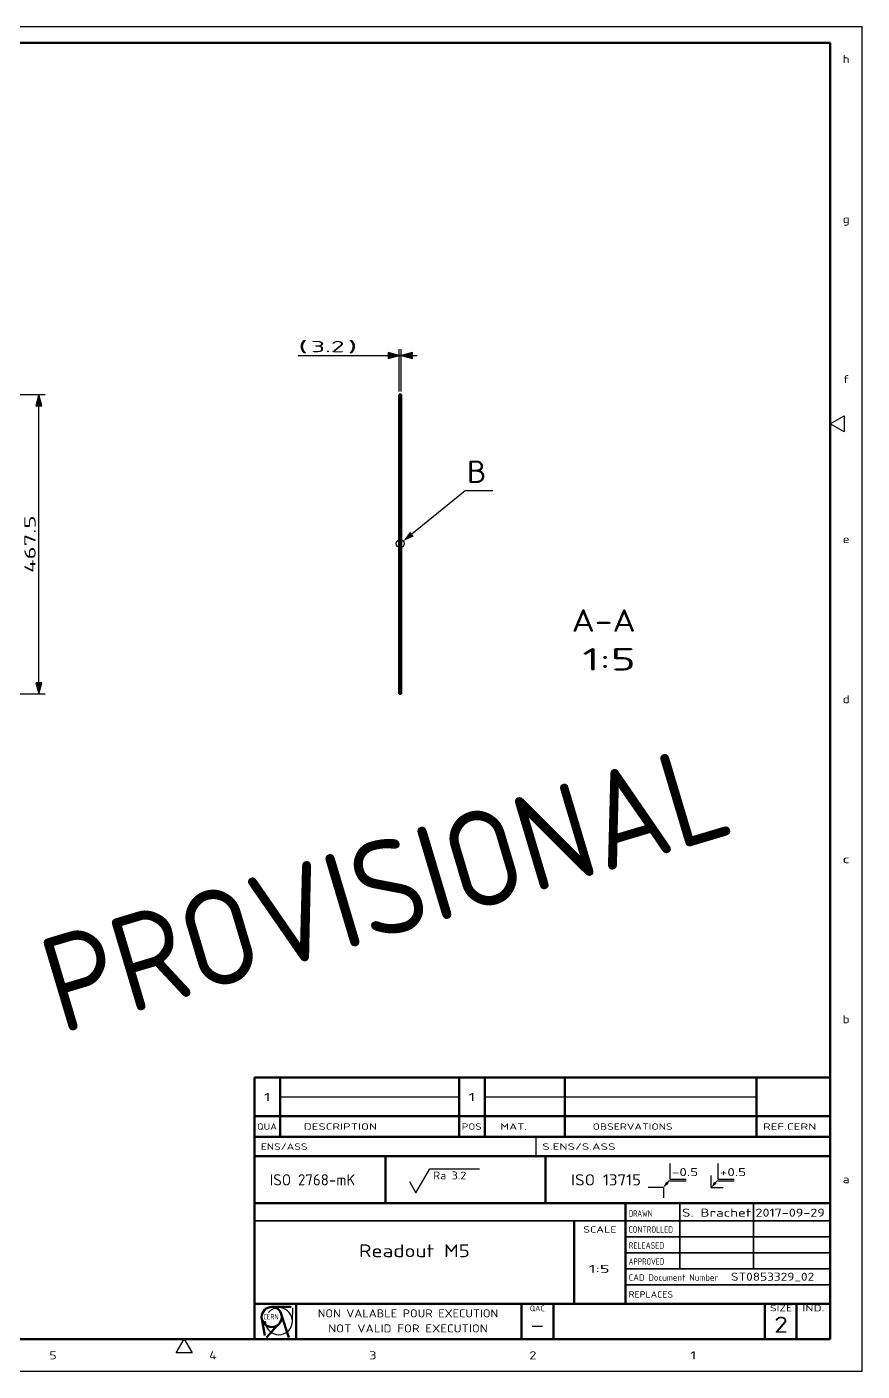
# Model space of a CAD drawing. Extents: x 0 to 594, y -79 to 420.
# Drawn here: x 332.8 to 594, y 0 to 420 of the extents above; entities that cross this region are included whole.
import ezdxf
from ezdxf.enums import TextEntityAlignment as Align

# ---------------------------------------------------------------- set-up
doc = ezdxf.new("R2010")
doc.units = 0
doc.linetypes.add('DASHDOT', pattern=[18.5, 12, -3, 0.5, -3])
doc.layers.get('0').update_dxf_attribs({"lineweight": 13})
doc.styles.get("Standard").update_dxf_attribs({"font": 'isocp.shx'})
doc.dimstyles.get("Standard").update_dxf_attribs({"dimtxt": 2.5, "dimasz": 2.5, "dimexe": 1.25, "dimexo": 0.625, "dimtad": 1, "dimtxsty": 'STANDARD', "dimcen": 2.5, "dimadec": 0, "dimazin": 0, "dimtfac": 1, "dimtmove": 0, "dimatfit": 0, "dimfxl": 1, "dimarcsym": 0})

# ---------------------------------------------------------------- blocks, each defined once
blk = doc.blocks.new('*D77')
at = {"color": 7, "lineweight": 25, "transparency": 16777216}
for p, q in [((305.342359, 305.120994), (338.568299, 305.120994)), ((336.568299, 215.098337), (336.568299, 301.64365)), ((289.176167, 211.620994), (338.568299, 211.620994))]:
    blk.add_line(p, q, dxfattribs=at)
for points in [[(337.50005, 301.64365), (336.568299, 305.120994), (335.636549, 301.64365)], [(335.636549, 215.098337), (336.568299, 211.620994), (337.50005, 215.098337)]]:
    blk.add_lwpolyline(points, close=True, dxfattribs=at)
for points in [[(337.50005, 301.64365), (336.568299, 305.120994), (337.50005, 301.64365), (335.636549, 301.64365)], [(335.636549, 215.098337), (336.568299, 211.620994), (335.636549, 215.098337), (337.50005, 215.098337)]]:
    blk.add_solid(points, dxfattribs=at)
at = {"color": 7, "lineweight": 25, "transparency": 16777216, "width": 1.661753}
blk.add_text('467.5', height=3.5, rotation=90, dxfattribs=at).set_placement((335.568299, 249.38093), (335.568299, 267.361057), align=Align.FIT)
blk = doc.blocks.new('*D89')
at = {"color": 7, "lineweight": 25, "transparency": 16777216}
for p, q in [((449.261329, 306.120994), (449.261329, 319.352366)), ((449.901329, 306.120994), (449.901329, 319.352366)), ((417.642592, 317.352366), (445.783997, 317.352366)), ((449.261329, 317.352366), (449.901329, 317.352366)), ((453.378662, 317.352366), (454.901329, 317.352366))]:
    blk.add_line(p, q, dxfattribs=at)
for points in [[(445.783997, 316.420627), (449.261329, 317.352366), (445.783997, 318.284104)], [(453.378662, 318.284104), (449.901329, 317.352366), (453.378662, 316.420627)]]:
    blk.add_lwpolyline(points, close=True, dxfattribs=at)
for points in [[(445.783997, 316.420627), (449.261329, 317.352366), (445.783997, 316.420627), (445.783997, 318.284104)], [(453.378662, 318.284104), (449.901329, 317.352366), (453.378662, 318.284104), (453.378662, 316.420627)]]:
    blk.add_solid(points, dxfattribs=at)
for s, width, p, p2 in [('(', 3.469741, (417.642592, 318.352366), (420.678615, 318.352366)), ('3.2', 1.864717, (421.678615, 318.352366), (432.186683, 318.352366)), (')', 3.475213, (433.186683, 318.352366), (436.222706, 318.352366))]:
    blk.add_text(s, height=3.5, dxfattribs=dict(at, width=width)).set_placement(p, p2, align=Align.FIT)
blk = doc.blocks.new('BLOCK396')
at = {"color": 7, "lineweight": 25, "width": 1.014931}
blk.add_text('m:K:NOENV', height=0.01, dxfattribs=at).set_placement((408.799988, 59.844761), (408.862457, 59.844761), align=Align.FIT)
blk = doc.blocks.new('BLOCK397')
at = {"color": 7, "lineweight": 25, "width": 1.037856}
blk.add_text('ISO 2768-mK', height=3.5, dxfattribs=at).set_placement((408.799988, 58.016785), (435.516998, 58.016785), align=Align.FIT)
blk = doc.blocks.new('BLOCK398')
at = {"color": 7, "lineweight": 25, "width": 1.013909}
blk.add_text('APA:3.2:NOSFCOPT', height=0.01, dxfattribs=at).set_placement((459.820007, 59.023399), (459.93103, 59.023399), align=Align.FIT)
blk = doc.blocks.new('BLOCK399')
at = {"color": 7, "lineweight": 25, "width": 1.186215}
blk.add_text('Ra 3.2', height=2.5, dxfattribs=at).set_placement((459.820007, 59.870144), (470.229218, 59.870144), align=Align.FIT)
blk = doc.blocks.new('BLOCK400')
at = {"color": 7, "lineweight": 25, "width": 1.346576}
blk.add_text('-0.5:+0.5:NOEDGEOPT::', height=0.01, dxfattribs=at).set_placement((549.5, 60.083401), (549.673035, 60.083401), align=Align.FIT)
blk = doc.blocks.new('BLOCK401')
at = {"color": 7, "lineweight": 25, "width": 1.438524}
blk.add_text('+0.5', height=2.5, dxfattribs=at).set_placement((549.5, 60.930145), (557.740662, 60.930145), align=Align.FIT)
blk = doc.blocks.new('BLOCK402')
at = {"color": 7, "lineweight": 25, "width": 1.438524}
blk.add_text('-0.5', height=2.5, dxfattribs=at).set_placement((534.5, 60.930145), (542.740662, 60.930145), align=Align.FIT)
blk = doc.blocks.new('BLOCK403')
at = {"color": 7, "lineweight": 25, "width": 1.180313}
blk.add_text('ISO 13715', height=3.5, dxfattribs=at).set_placement((503, 58.016785), (524.859375, 58.016785), align=Align.FIT)
blk = doc.blocks.new('BLOCK404')
at = {"color": 7, "lineweight": 25, "width": 2.313151}
blk.add_text(' 1', height=2.5, dxfattribs=at).set_placement((537.831421, 3.690562), (542.168579, 3.690562), align=Align.FIT)
blk = doc.blocks.new('BLOCK405')
at = {"color": 7, "lineweight": 25, "width": 1.717598}
blk.add_text(' 2', height=2.5, dxfattribs=at).set_placement((487.831421, 3.690562), (492.16861, 3.690562), align=Align.FIT)
blk = doc.blocks.new('BLOCK406')
at = {"color": 7, "lineweight": 25, "width": 1.749887}
blk.add_text(' 3', height=2.5, dxfattribs=at).set_placement((437.831421, 3.690562), (442.16861, 3.690562), align=Align.FIT)
blk = doc.blocks.new('BLOCK407')
at = {"color": 7, "lineweight": 25, "width": 1.652262}
blk.add_text(' 4', height=2.5, dxfattribs=at).set_placement((387.831421, 3.690562), (392.16861, 3.690562), align=Align.FIT)
blk = doc.blocks.new('BLOCK408')
at = {"color": 7, "lineweight": 25, "width": 1.749887}
blk.add_text(' 5', height=2.5, dxfattribs=at).set_placement((337.831421, 3.690562), (342.16861, 3.690562), align=Align.FIT)
blk = doc.blocks.new('BLOCK415')
at = {"color": 7, "lineweight": 25, "width": 1.479644}
blk.add_text('a', height=2.5, dxfattribs=at).set_placement((587.91571, 58.690563), (590.08429, 58.690563), align=Align.FIT)
blk = doc.blocks.new('BLOCK416')
at = {"color": 7, "lineweight": 25, "width": 1.479644}
blk.add_text('b', height=2.5, dxfattribs=at).set_placement((587.91571, 108.690559), (590.08429, 108.690559), align=Align.FIT)
blk = doc.blocks.new('BLOCK417')
at = {"color": 7, "lineweight": 25, "width": 1.927627}
blk.add_text('c', height=2.5, dxfattribs=at).set_placement((587.91571, 158.690567), (590.08429, 158.690567), align=Align.FIT)
blk = doc.blocks.new('BLOCK418')
at = {"color": 7, "lineweight": 25, "width": 1.577149}
blk.add_text('d', height=2.5, dxfattribs=at).set_placement((587.91571, 208.690567), (590.08429, 208.690567), align=Align.FIT)
blk = doc.blocks.new('BLOCK419')
at = {"color": 7, "lineweight": 25, "width": 1.577149}
blk.add_text('e', height=2.5, dxfattribs=at).set_placement((587.91571, 258.690552), (590.08429, 258.690552), align=Align.FIT)
blk = doc.blocks.new('BLOCK420')
at = {"color": 7, "lineweight": 25, "width": 1.927627}
blk.add_text('f', height=2.5, dxfattribs=at).set_placement((587.91571, 308.690552), (590.08429, 308.690552), align=Align.FIT)
blk = doc.blocks.new('BLOCK421')
at = {"color": 7, "lineweight": 25, "width": 1.479644}
blk.add_text('g', height=2.5, dxfattribs=at).set_placement((587.91571, 358.690552), (590.08429, 358.690552), align=Align.FIT)
blk = doc.blocks.new('BLOCK422')
at = {"color": 7, "lineweight": 25, "width": 1.479644}
blk.add_text('h', height=2.5, dxfattribs=at).set_placement((587.91571, 408.690552), (590.08429, 408.690552), align=Align.FIT)
blk = doc.blocks.new('BLOCK423')
at = {"color": 7, "lineweight": 25, "width": 1.556522}
blk.add_text('REF.CERN', height=2, dxfattribs=at).set_placement((563, 75.402443), (579.654785, 75.402443), align=Align.FIT)
blk = doc.blocks.new('BLOCK424')
at = {"color": 7, "lineweight": 25, "width": 1.374215}
blk.add_text('OBSERVATIONS', height=2, dxfattribs=at).set_placement((509.750153, 75.402443), (534.7323, 75.402443), align=Align.FIT)
blk = doc.blocks.new('BLOCK425')
at = {"color": 7, "lineweight": 25, "width": 1.514066}
blk.add_text('MAT.', height=2, dxfattribs=at).set_placement((480.856293, 75.402443), (489.183655, 75.402443), align=Align.FIT)
blk = doc.blocks.new('BLOCK426')
at = {"color": 7, "lineweight": 25, "width": 1.36389}
blk.add_text('POS', height=2, dxfattribs=at).set_placement((468.799988, 75.402443), (475.045532, 75.402443), align=Align.FIT)
blk = doc.blocks.new('BLOCK427')
at = {"color": 7, "lineweight": 25, "width": 1.274601}
blk.add_text('QUA', height=2, dxfattribs=at).set_placement((404.799988, 75.402443), (411.045532, 75.402443), align=Align.FIT)
blk = doc.blocks.new('BLOCK428')
at = {"color": 7, "lineweight": 25, "width": 1.50866}
blk.add_text('S.ENS/S.ASS', height=2, dxfattribs=at).set_placement((494, 69.152443), (516.900269, 69.152443), align=Align.FIT)
blk = doc.blocks.new('BLOCK429')
at = {"color": 7, "lineweight": 25, "width": 1.536933}
blk.add_text('DESCRIPTION', height=2, dxfattribs=at).set_placement((419.429871, 75.402443), (442.33017, 75.402443), align=Align.FIT)
blk = doc.blocks.new('BLOCK430')
at = {"color": 7, "lineweight": 25, "width": 1.351945}
blk.add_text('ENS/ASS', height=2, dxfattribs=at).set_placement((406, 69.152443), (420.572906, 69.152443), align=Align.FIT)
blk = doc.blocks.new('BLOCK431')
at = {"color": 7, "lineweight": 25, "width": 1.421882}
blk.add_text('2', height=5, dxfattribs=at).set_placement((566.47644, 12), (570.813599, 12), align=Align.FIT)
blk = doc.blocks.new('BLOCK432')
at = {"color": 7, "lineweight": 25, "width": 1.167798}
blk.add_text('ST0853329_02', height=2.5, dxfattribs=at).set_placement((552.976929, 28.25), (579, 28.25), align=Align.FIT)
blk = doc.blocks.new('BLOCK433')
at = {"color": 7, "lineweight": 25, "width": 1.065328}
blk.add_text('CAD Document Number', height=2, dxfattribs=at).set_placement((521, 28.25), (549.018127, 28.25), align=Align.FIT)
blk = doc.blocks.new('BLOCK434')
at = {"color": 7, "lineweight": 25, "width": 1.289848}
blk.add_text('2017-09-29', height=2.5, dxfattribs=at).set_placement((560.657043, 48.25), (582.342896, 48.25), align=Align.FIT)
blk = doc.blocks.new('BLOCK435')
at = {"color": 7, "lineweight": 25, "width": 1.433775}
blk.add_text('S. Brachet', height=2.5, dxfattribs=at).set_placement((537.657043, 48.25), (559.342896, 48.25), align=Align.FIT)
blk = doc.blocks.new('BLOCK436')
at = {"color": 7, "lineweight": 25, "width": 1.870242}
blk.add_text('1:5', height=2.5, dxfattribs=at).set_placement((508.547119, 30.6723), (515.052856, 30.6723), align=Align.FIT)
blk = doc.blocks.new('BLOCK437')
at = {"color": 7, "lineweight": 25, "width": 1.57716}
blk.add_text('-', height=5, dxfattribs=at).set_placement((490.266418, 12), (494.603607, 12), align=Align.FIT)
blk = doc.blocks.new('BLOCK438')
at = {"color": 7, "lineweight": 25, "width": 1.277251}
blk.add_text('Readout M5', height=4, dxfattribs=at).set_placement((436.651306, 35.599998), (471.348694, 35.599998), align=Align.FIT)
blk = doc.blocks.new('BLOCK439')
at = {"color": 7, "lineweight": 25, "width": 0.924407}
blk.add_text('CONTROLLED', height=2, dxfattribs=at).set_placement((521, 43.25), (534.878967, 43.25), align=Align.FIT)
blk = doc.blocks.new('BLOCK440')
at = {"color": 7, "lineweight": 25, "width": 0.867432}
blk.add_text('DRAWN', height=2, dxfattribs=at).set_placement((521, 48.25), (528.373169, 48.25), align=Align.FIT)
blk = doc.blocks.new('BLOCK441')
at = {"color": 7, "lineweight": 25, "width": 0.924191}
blk.add_text('RELEASED', height=2, dxfattribs=at).set_placement((521, 38.25), (532.103149, 38.25), align=Align.FIT)
blk = doc.blocks.new('BLOCK442')
at = {"color": 7, "lineweight": 25, "width": 0.866492}
blk.add_text('APPROVED', height=2, dxfattribs=at).set_placement((521, 33.25), (532.103149, 33.25), align=Align.FIT)
blk = doc.blocks.new('BLOCK443')
at = {"color": 7, "lineweight": 25, "width": 1.158588}
blk.add_text('REPLACES', height=2, dxfattribs=at).set_placement((521, 22.95245), (534.878967, 22.95245), align=Align.FIT)
blk = doc.blocks.new('BLOCK444')
at = {"color": 7, "lineweight": 25, "width": 1.416215}
blk.add_text('SIZE', height=2, dxfattribs=at).set_placement((565.175293, 18.700001), (572.114746, 18.700001), align=Align.FIT)
blk = doc.blocks.new('BLOCK445')
at = {"color": 7, "lineweight": 25, "width": 1.69255}
blk.add_text('IND.', height=2, dxfattribs=at).set_placement((575.280273, 18.700001), (582.219727, 18.700001), align=Align.FIT)
blk = doc.blocks.new('BLOCK446')
at = {"color": 7, "lineweight": 25, "width": 1.258739}
blk.add_text('NOT VALID FOR EXECUTION', height=2.5, dxfattribs=at).set_placement((427.061249, 12.090562), (476.938782, 12.090562), align=Align.FIT)
blk = doc.blocks.new('BLOCK447')
at = {"color": 7, "lineweight": 25, "width": 1.202843}
blk.add_text('NON VALABLE POUR EXECUTION', height=2.5, dxfattribs=at).set_placement((423.80835, 16.790562), (480.19162, 16.790562), align=Align.FIT)
blk = doc.blocks.new('BLOCK448')
at = {"color": 7, "lineweight": 25, "width": 1.107362}
blk.add_text('QAC', height=1.8, dxfattribs=at).set_placement((490.092926, 18.700001), (494.777069, 18.700001), align=Align.FIT)
blk = doc.blocks.new('BLOCK449')
at = {"color": 7, "lineweight": 25, "width": 0.973961}
blk.add_text('CERN', height=1.7, dxfattribs=at).set_placement((406.799988, 16.15), (411.518829, 16.15), align=Align.FIT)
blk = doc.blocks.new('BLOCK450')
at = {"color": 7, "lineweight": 25, "width": 1.425919}
blk.add_text('SCALE', height=2, dxfattribs=at).set_placement((506.79538, 43.25), (517.20459, 43.25), align=Align.FIT)
blk = doc.blocks.new('BLOCK465')
at = {"color": 7, "lineweight": 25, "width": 2.478377}
blk.add_text('1', height=2.5, dxfattribs=at).set_placement((406.91571, 84.390556), (409.08429, 84.390556), align=Align.FIT)
blk = doc.blocks.new('BLOCK466')
at = {"color": 7, "lineweight": 25, "width": 2.478377}
blk.add_text('1', height=2.5, dxfattribs=at).set_placement((470.91571, 84.390556), (473.08429, 84.390556), align=Align.FIT)
blk = doc.blocks.new('BLOCK467')
at = {"color": 7, "lineweight": 25}
blk.add_line((548.099121, 58.85886), (548.52002, 59.349998), dxfattribs=at)
blk.add_solid([(547.706055, 59.195705), (546.84198, 57.391998), (548.492188, 58.522015)], dxfattribs=at)
blk = doc.blocks.new('BLOCK468')
at = {"color": 7, "lineweight": 25}
blk.add_line((533.099121, 58.85886), (533.52002, 59.349998), dxfattribs=at)
blk.add_solid([(532.706055, 59.195705), (531.84198, 57.391998), (533.492188, 58.522015)], dxfattribs=at)
blk = doc.blocks.new('BLOCK473')
at = {"color": 7, "lineweight": 25}
blk.add_lwpolyline([(19.920753, 1596.201416), (103.000008, 1664.000122), (146.262589, 1664.000122)], dxfattribs=at)
blk.add_circle((1.59975, 1581.25), 6.260731, dxfattribs=at)
blk.add_solid([(16.975227, 1599.810791), (6.450302, 1585.208496), (22.86628, 1592.591919)], dxfattribs=at)
at = {"color": 7, "lineweight": 25, "width": 1.334516}
blk.add_text('B', height=35.000003, dxfattribs=at).set_placement((106.000008, 1675.952515), (136.360245, 1675.952515), align=Align.FIT)
blk = doc.blocks.new('BLOCK474')
at = {"color": 7, "lineweight": 25}
for s, width, p, p2 in [('  A-A', 1.376881, (218.000015, 1443.433838), (369.801208, 1443.433838)), ('  1:5', 1.979161, (218.000015, 1382.915039), (369.801208, 1382.915039))]:
    blk.add_text(s, height=35.000003, dxfattribs=dict(at, width=width)).set_placement(p, p2, align=Align.FIT)
blk = doc.blocks.new('BLOCK475')
at = {"color": 7, "lineweight": 50}
for p, q in [((0, 1814), (0, 1582.85)), ((3.2, 1814), (0, 1814)), ((3.2, 1814), (3.2, 1585.35)), ((0, 1580.482919), (0, 1582.85)), ((0.7, 1582.85), (0, 1582.85)), ((0, 1579.65), (0, 1580.482919)), ((0, 1579.65), (0, 1346.5)), ((0.7, 1579.65), (0, 1579.65)), ((0.7, 1582.85), (3.2, 1585.35)), ((0.7, 1582.85), (0.7, 1580.482919)), ((0.7, 1580.482919), (0.7, 1579.65)), ((0.7, 1579.65), (3.2, 1577.15)), ((3.2, 1579.284355), (3.2, 1585.35)), ((3.2, 1577.15), (3.2, 1579.284355)), ((3.2, 1577.15), (3.2, 1346.5)), ((3.2, 1346.5), (0, 1346.5))]:
    blk.add_line(p, q, dxfattribs=at)
blk = doc.blocks.new('BLOCK476')
at = {"color": 7, "lineweight": 25}
for p, q in [((0, 1803.122314), (3.2, 1806.322266)), ((0, 1767.766968), (3.2, 1770.966919)), ((0, 1732.411621), (3.2, 1735.611572)), ((0, 1697.056274), (3.2, 1700.256226)), ((0, 1661.700928), (3.2, 1664.900879)), ((0, 1626.345581), (3.2, 1629.545654)), ((0, 1590.990234), (3.2, 1594.190308))]:
    blk.add_line(p, q, dxfattribs=at)
blk = doc.blocks.new('BLOCK477')
at = {"color": 7, "lineweight": 25}
for p, q in [((0, 1555.634888), (3.2, 1558.834961)), ((0, 1520.279541), (3.2, 1523.479614)), ((0, 1484.924194), (3.2, 1488.124268)), ((0, 1449.568848), (3.2, 1452.768921)), ((0, 1414.213623), (3.2, 1417.413574)), ((0, 1378.858276), (3.2, 1382.058228)), ((2.997116, 1346.5), (3.2, 1346.702881))]:
    blk.add_line(p, q, dxfattribs=at)

msp = doc.modelspace()

# ---------------------------------------------------------------- linework, layer by layer
at = {"color": 7, "lineweight": 25}
for p, q in [((594, 420), (0, 420)), ((594, 0), (594, 420)), ((584, 296), (588.33, 298.5)), ((588.33, 298.5), (588.33, 293.5)), ((588.33, 293.5), (584, 296)), ((412, 85.7), (468, 85.7)), ((476, 85.7), (561, 85.7)), ((492, 73.2), (492, 67.2)), ((454.49, 55.72), (458.82, 63.22)), ((458.82, 63.22), (474.32, 63.22)), ((534, 59.85), (534, 64.85)), ((549, 59.85), (549, 64.85)), ((452.44, 59.22), (454.49, 55.72)), ((539, 59.35), (533.52, 59.35)), ((539, 59.85), (534, 59.85)), ((546.842, 57.392), (546.842, 61.142)), ((554, 59.35), (548.52, 59.35)), ((554, 59.85), (549, 59.85)), ((531.842, 57.392), (527.092, 57.392)), ((531.842, 57.392), (531.842, 54.142)), ((546.842, 57.392), (550.592, 57.392)), ((415.87, 15.59), (416, 19.79)), ((379.5, 5.67), (382, 10)), ((382, 10), (384.5, 5.67)), ((384.5, 5.67), (379.5, 5.67)), ((0, 0), (594, 0))]:
    msp.add_line(p, q, dxfattribs=at)
at = {"color": 7, "lineweight": 70}
for p, q in [((584, 415), (25, 415)), ((584, 10), (584, 415)), ((497.5, 21), (563.6, 21)), ((497.5, 10), (497.5, 21)), ((563.6, 10), (563.6, 21)), ((25, 10), (584, 10)), ((497.5, 10), (563.6, 10))]:
    msp.add_line(p, q, dxfattribs=at)
at = {"color": 7, "linetype": 'DASHDOT', "lineweight": 25, "ltscale": 0.019203}
msp.add_line((449.197219, 258.570994), (449.965339, 258.570994), dxfattribs=at)
at = {"color": 7, "lineweight": 50}
for p, q in [((404, 91.7), (584, 91.7)), ((404, 79.7), (404, 91.7)), ((412, 79.7), (412, 91.7)), ((468, 79.7), (468, 91.7)), ((476, 79.7), (476, 91.7)), ((501, 79.7), (501, 91.7)), ((561, 79.7), (561, 91.7)), ((404, 79.7), (404, 67.2)), ((404, 79.7), (584, 79.7)), ((412, 79.7), (412, 73.2)), ((468, 79.7), (468, 73.2)), ((476, 79.7), (476, 73.2)), ((501, 73.2), (501, 79.7)), ((561, 73.2), (561, 79.7)), ((404, 73.2), (584, 73.2)), ((404, 67.2), (584, 67.2)), ((404, 52.5), (404, 67.2)), ((445, 52.5), (445, 67.2)), ((495, 52.5), (495, 67.2)), ((404, 52.5), (584, 52.5)), ((404, 10), (404, 52.5)), ((520, 21), (520, 52.5)), ((504, 21), (504, 47)), ((404, 21), (584, 21)), ((417, 21), (487.5, 21)), ((417, 10), (417, 21)), ((487.5, 10), (487.5, 21)), ((573.5, 10), (573.5, 21)), ((415.51, 20.05), (409.38, 20.05)), ((412.4, 17.8), (414.79, 10.5)), ((407.2, 11.13), (406.28, 16.36)), ((407.75, 10.5), (411.15, 14.3))]:
    msp.add_line(p, q, dxfattribs=at)
at = {"color": 7, "lineweight": 35}
for p, q in [((537, 32), (537, 52.5)), ((560, 32), (560, 52.5)), ((404, 47), (584, 47)), ((520, 42), (584, 42)), ((520, 37), (584, 37)), ((520, 32), (584, 32)), ((520, 27), (584, 27))]:
    msp.add_line(p, q, dxfattribs=at)
at = {"color": 7, "lineweight": 50}
msp.add_circle((409.39, 16.9), 3.15, dxfattribs=at)
at = {"color": 7, "lineweight": 25}
msp.add_arc((411.62, 15.59), 4.25, 179.908748, 500.192155, dxfattribs=at)

# ---------------------------------------------------------------- block references
at = {"lineweight": 0}
for name in ['BLOCK422', 'BLOCK421', 'BLOCK420', 'BLOCK419', 'BLOCK418', 'BLOCK417', 'BLOCK416', 'BLOCK465', 'BLOCK466', 'BLOCK427', 'BLOCK429', 'BLOCK426', 'BLOCK425', 'BLOCK424', 'BLOCK423', 'BLOCK430', 'BLOCK428', 'BLOCK402', 'BLOCK401', 'BLOCK396', 'BLOCK397', 'BLOCK398', 'BLOCK399', 'BLOCK403', 'BLOCK468', 'BLOCK467', 'BLOCK400', 'BLOCK415', 'BLOCK435', 'BLOCK434', 'BLOCK440', 'BLOCK450', 'BLOCK439', 'BLOCK438', 'BLOCK441', 'BLOCK442', 'BLOCK436', 'BLOCK433', 'BLOCK432', 'BLOCK443', 'BLOCK449', 'BLOCK447', 'BLOCK448', 'BLOCK444', 'BLOCK431', 'BLOCK445', 'BLOCK446', 'BLOCK437', 'BLOCK408', 'BLOCK407', 'BLOCK406', 'BLOCK405', 'BLOCK404']:
    msp.add_blockref(name, (0, 0), dxfattribs=at)
at = {"lineweight": 0, "xscale": 0.2, "yscale": 0.2, "zscale": 0.2}
for name in ['BLOCK475', 'BLOCK476', 'BLOCK473', 'BLOCK477', 'BLOCK474']:
    msp.add_blockref(name, (449.261329, -57.679006), dxfattribs=at)

# ---------------------------------------------------------------- texts
at = {"insert": (334.978575, 133.94449), "char_height": 30, "attachment_point": 1, "rotation": 16.63057765}
msp.add_mtext_dynamic_manual_height_columns('PROVISIONAL', width=118.97133166, gutter_width=12.5, heights=[0], dxfattribs=at)

# ---------------------------------------------------------------- dimensions: what is measured, and where the dimension line sits
at = {"color": 0, "lineweight": 0}
dim = msp.add_linear_dim(base=(449.901329, 317.352366), p1=(449.261329, 305.120994), p2=(449.901329, 305.120994), angle=0, text='(<>)', dimstyle='STANDARD', override={"dimlfac": 5, "dimtxsty": 'STANDARD'}, dxfattribs=at)
dim.commit()
dim.dimension.update_dxf_attribs({"geometry": '*D89', "text_midpoint": (426.932649, 317.352366), "dimtype": 161, "oblique_angle": 89.999523})
dim = msp.add_linear_dim(base=(336.568299, 305.120994), p1=(288.176165, 211.620994), p2=(304.342359, 305.120994), angle=89.999523, dimstyle='STANDARD', override={"dimlfac": 5, "dimtxsty": 'STANDARD'}, dxfattribs=at)
dim.commit()
dim.dimension.update_dxf_attribs({"geometry": '*D77', "text_midpoint": (336.568299, 258.370994), "dimtype": 160, "oblique_angle": 89.999523})

doc.saveas('drawing.dxf')
